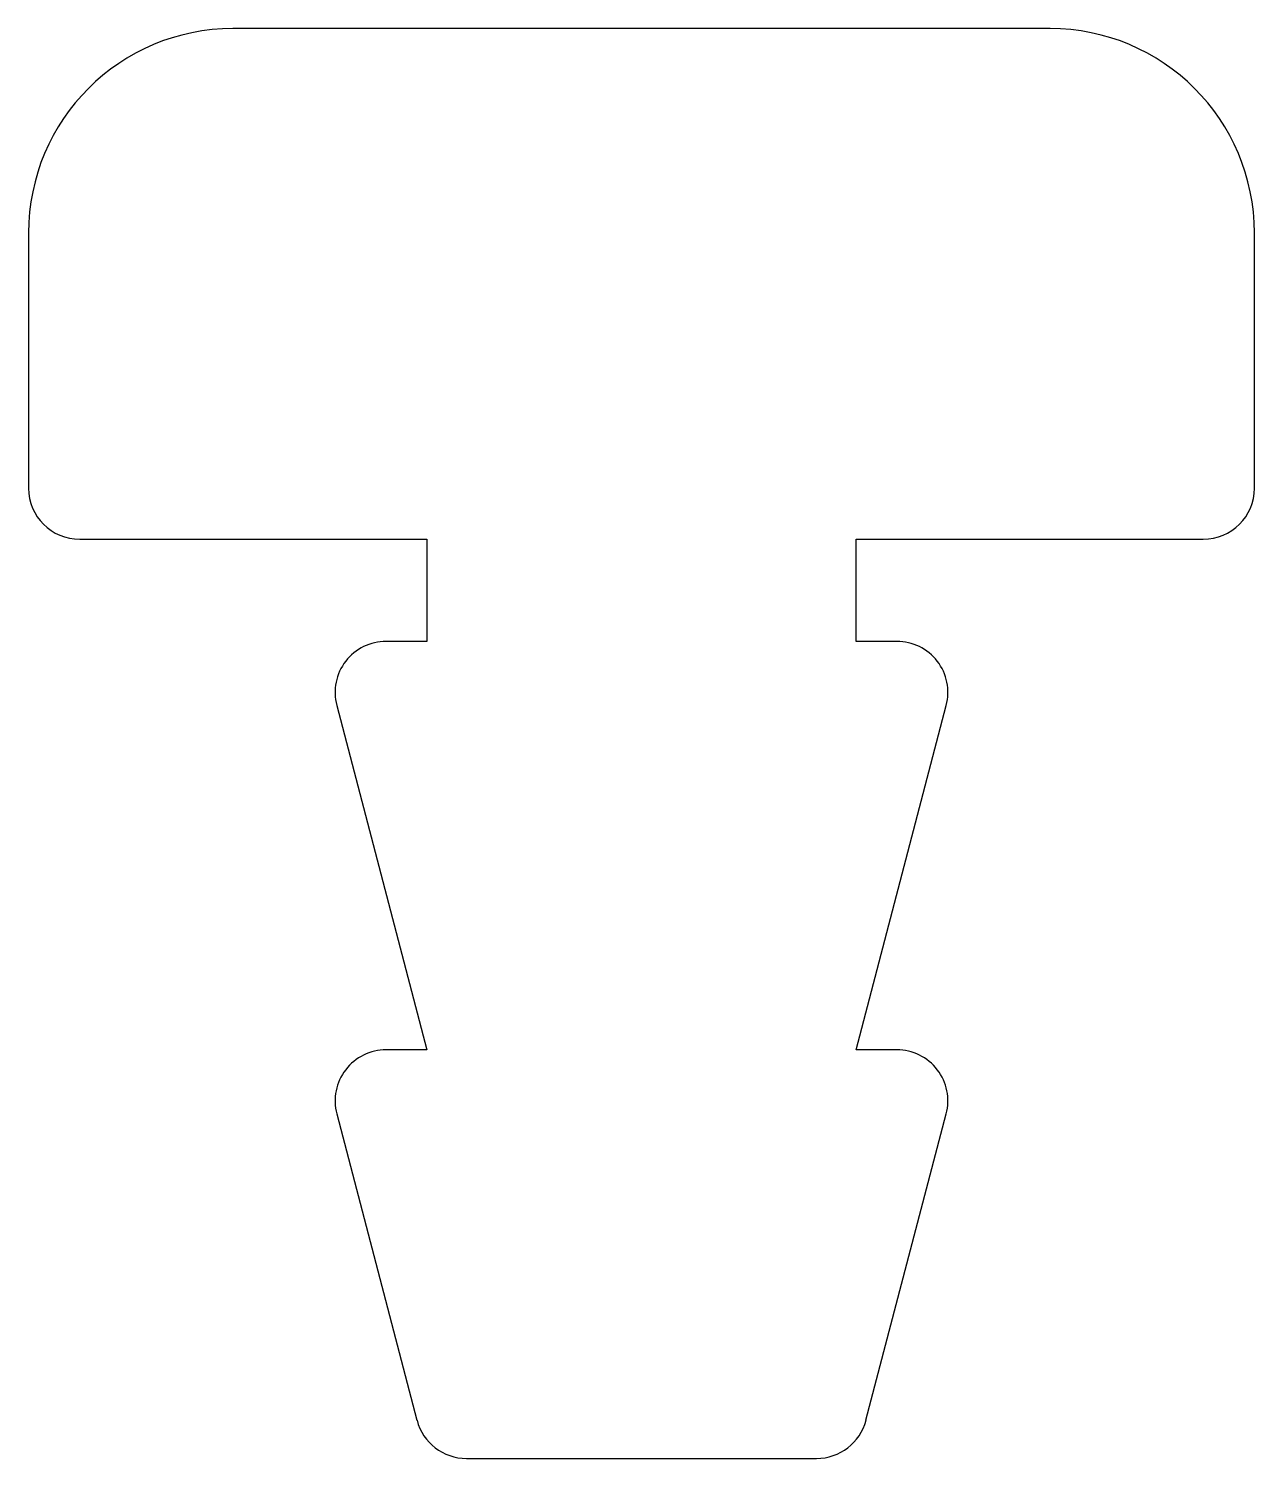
# Model space of a CAD drawing. Extents: x 599.83 to 605.83, y 789.09 to 796.09.
import ezdxf

# ---------------------------------------------------------------- set-up
doc = ezdxf.new("R2010")
doc.units = 0
doc.layers.get('0').update_dxf_attribs({"linetype": 'CONTINUOUS'})

msp = doc.modelspace()

# ---------------------------------------------------------------- linework, layer by layer
for p, q in [((604.8272, 796.0897), (600.8272, 796.0897)), ((599.8272, 795.0897), (599.8272, 793.8397)), ((605.8272, 793.8397), (605.8272, 795.0897)), ((600.0772, 793.5897), (601.7772, 793.5897)), ((601.7772, 793.5897), (601.7772, 793.0897)), ((603.8772, 793.0897), (603.8772, 793.5897)), ((603.8772, 793.5897), (605.5772, 793.5897)), ((601.7772, 793.0897), (601.5772, 793.0897)), ((604.0772, 793.0897), (603.8772, 793.0897)), ((601.3354, 792.7764), (601.7772, 791.0897)), ((603.8772, 791.0897), (604.3191, 792.7764)), ((601.7772, 791.0897), (601.5772, 791.0897)), ((604.0772, 791.0897), (603.8772, 791.0897)), ((601.3354, 790.7764), (601.7283, 789.2764)), ((603.9261, 789.2764), (604.3191, 790.7764)), ((601.9702, 789.0897), (603.6843, 789.0897))]:
    msp.add_line(p, q)
for centre, radius, start, end in [((600.8272, 795.0897), 1, 90, 180), ((604.8272, 795.0897), 1, 0, 90), ((600.0772, 793.8397), 0.25, 180, 270), ((605.5772, 793.8397), 0.25, 270, 0), ((601.5772, 792.8397), 0.25, 90, 194.67953), ((604.0772, 792.8397), 0.25, 345.32047, 90), ((601.5772, 790.8397), 0.25, 90, 194.67953), ((604.0772, 790.8397), 0.25, 345.32047, 90), ((601.9702, 789.3397), 0.25, 194.67953, 270), ((603.6843, 789.3397), 0.25, 270, 345.32047)]:
    msp.add_arc(centre, radius, start, end)

doc.saveas('drawing.dxf')
